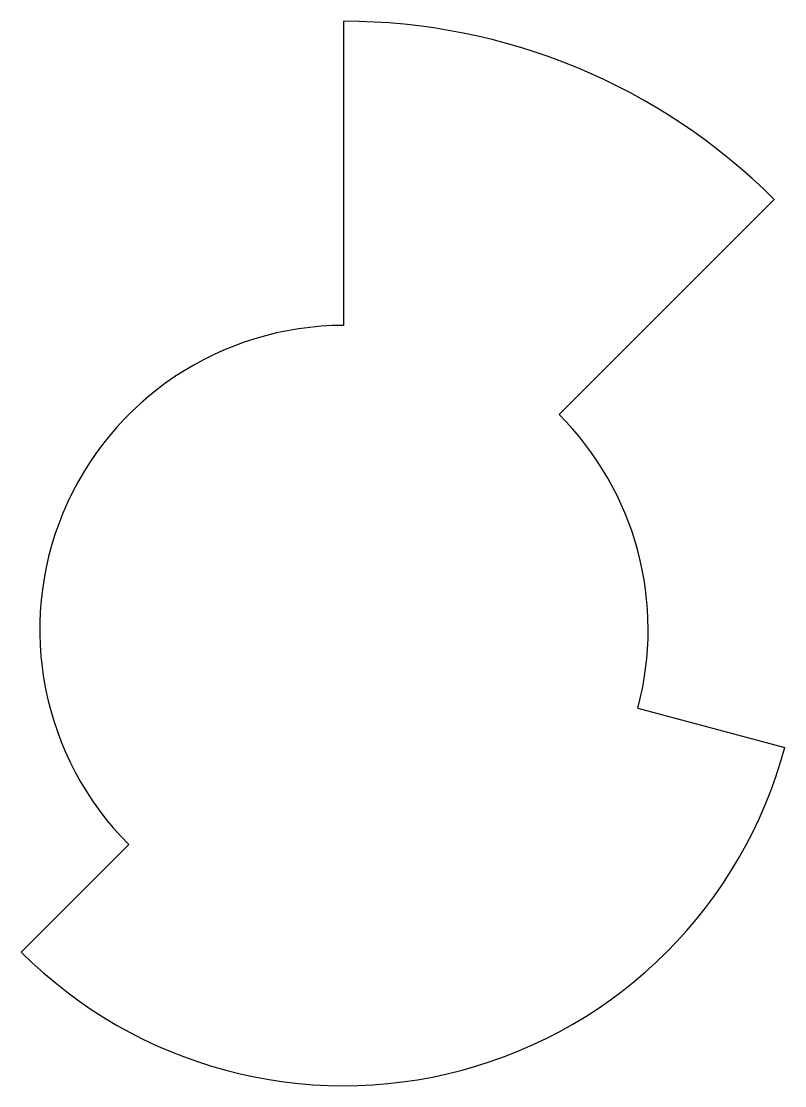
# Model space of a CAD drawing. Extents: x 9.38 to 11.89, y 6.86 to 10.36.
import ezdxf

# ---------------------------------------------------------------- set-up
doc = ezdxf.new("R2010")
doc.units = 0
doc.header["$MEASUREMENT"] = 0
doc.layers.add('VISIBLE', color=7, linetype='CONTINUOUS')

msp = doc.modelspace()

# ---------------------------------------------------------------- linework, layer by layer
at = {"layer": 'VISIBLE'}
for p, q in [((10.4403, 9.3617), (10.4403, 10.3617)), ((11.8545, 9.7759), (11.1474, 9.0688)), ((11.4062, 8.1029), (11.8892, 7.9735)), ((9.3796, 7.301), (9.7332, 7.6546))]:
    msp.add_line(p, q, dxfattribs=at)
for radius, start, end in [(2, 45, 90), (1, 90, 225), (1, 345, 45), (1.5, 225, 345)]:
    msp.add_arc((10.4403, 8.3617), radius, start, end, dxfattribs=at)

doc.saveas('drawing.dxf')
